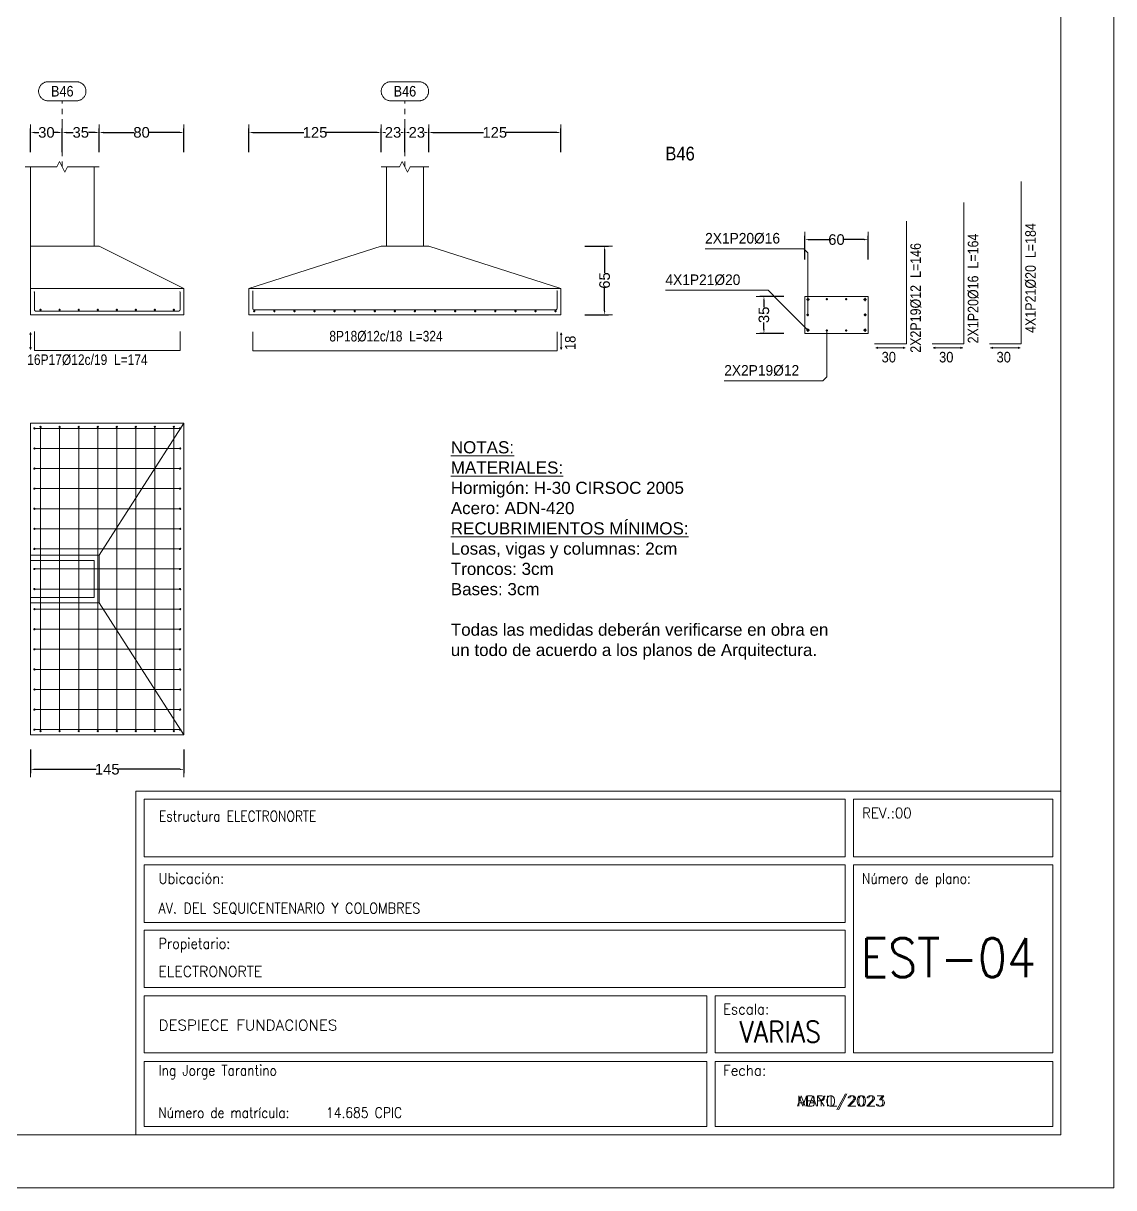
# Model space of a CAD drawing. Header units: millimetres. Extents: x 0 to 147, y 0 to 144.
# Drawn here: x 126.87 to 147.5, y 49.58 to 71.62 of the extents above; entities that cross this region are included whole.
import ezdxf
from ezdxf.enums import TextEntityAlignment as Align

# ---------------------------------------------------------------- set-up
doc = ezdxf.new("R2010")
doc.units = ezdxf.units.MM
doc.linetypes.add('CYPE_PUNTO', pattern=[0.075, 0, -0.075])
for name, color, linetype, lineweight in [('CIM_COTAS', 2, 'Continuous', 0), ('CIM_DIB_ARMADOS', 4, 'Continuous', 0), ('CIM_GEOMETRIA', 2, 'Continuous', 0), ('CIM_TXT_ARMADOS', 3, 'Continuous', 0), ('CYPE', 7, 'Continuous', 0), ('RECUAD_LIMITES', 2, 'Continuous', 0), ('RECUAD_MARCO', 1, 'Continuous', 20), ('TABLAS', 1, 'Continuous', 0)]:
    doc.layers.add(name, color=color, linetype=linetype, lineweight=lineweight)
doc.styles.add('CYPETXT', font='romans__.ttf', dxfattribs={"height": 0.2})
doc.styles.add('CYPETXT_0.3_romans', font='arial.ttf', dxfattribs={"height": 0.2})
doc.styles.add('CYPETXT_romans', font='arial.ttf', dxfattribs={"height": 0.2})
doc.dimstyles.new('cype_arrow', dxfattribs={"dimtxt": 0.18, "dimasz": 0.075, "dimexe": 0.075, "dimexo": 0.075, "dimgap": 0, "dimtad": 0, "dimdec": 4, "dimzin": 0, "dimdsep": 46, "dimtxsty": 'CYPETXT_0.3_romans', "dimcen": 0.09, "dimadec": 0, "dimazin": 0, "dimtfac": 1, "dimtdec": 4, "dimtofl": 0, "dimtmove": 2, "dimatfit": 3, "dimfxl": 1, "dimtolj": 1, "dimtzin": 0, "dimarcsym": 0})

# ---------------------------------------------------------------- blocks, each defined once
blk = doc.blocks.new('*D287')
at = {"layer": 'CIM_COTAS', "color": 0, "lineweight": -2, "transparency": 16777216}
for p, q in [((127.005, 69.176), (127.005, 69.626)), ((127.605, 69.176), (127.605, 69.626)), ((127.08, 69.551), (127.162, 69.551)), ((127.53, 69.551), (127.448, 69.551))]:
    blk.add_line(p, q, dxfattribs=at)
at = {"layer": 'CIM_COTAS', "color": 0, "transparency": 16777216}
for points in [[(127.08, 69.563), (127.08, 69.538), (127.005, 69.551)], [(127.53, 69.563), (127.53, 69.538), (127.605, 69.551)]]:
    blk.add_solid(points, dxfattribs=at)
at = {"layer": 'Defpoints', "color": 0, "transparency": 16777216}
for p in [(127.605, 69.551), (127.005, 69.101), (127.605, 69.101)]:
    blk.add_point(p, dxfattribs=at)
at = {"layer": 'CIM_COTAS', "color": 0, "transparency": 16777216, "insert": (127.305, 69.551), "char_height": 0.2, "attachment_point": 5, "style": 'CYPETXT_0.3_romans'}
blk.add_mtext('\\A1;30', dxfattribs=at)
blk = doc.blocks.new('*D288')
at = {"layer": 'CIM_COTAS', "color": 0, "lineweight": -2, "transparency": 16777216}
for p, q in [((127.605, 69.176), (127.605, 69.626)), ((128.305, 69.176), (128.305, 69.626)), ((127.68, 69.551), (127.811, 69.551)), ((128.23, 69.551), (128.099, 69.551))]:
    blk.add_line(p, q, dxfattribs=at)
at = {"layer": 'CIM_COTAS', "color": 0, "transparency": 16777216}
for points in [[(127.68, 69.563), (127.68, 69.538), (127.605, 69.551)], [(128.23, 69.563), (128.23, 69.538), (128.305, 69.551)]]:
    blk.add_solid(points, dxfattribs=at)
at = {"layer": 'Defpoints', "color": 0, "transparency": 16777216}
for p in [(128.305, 69.551), (127.605, 69.101), (128.305, 69.101)]:
    blk.add_point(p, dxfattribs=at)
at = {"layer": 'CIM_COTAS', "color": 0, "transparency": 16777216, "insert": (127.955, 69.551), "char_height": 0.2, "attachment_point": 5, "style": 'CYPETXT_0.3_romans'}
blk.add_mtext('\\A1;35', dxfattribs=at)
blk = doc.blocks.new('*D289')
at = {"layer": 'CIM_COTAS', "color": 0, "lineweight": -2, "transparency": 16777216}
for p, q in [((128.305, 69.176), (128.305, 69.626)), ((129.905, 69.176), (129.905, 69.626)), ((128.38, 69.551), (128.962, 69.551)), ((129.83, 69.551), (129.248, 69.551))]:
    blk.add_line(p, q, dxfattribs=at)
at = {"layer": 'CIM_COTAS', "color": 0, "transparency": 16777216}
for points in [[(128.38, 69.563), (128.38, 69.538), (128.305, 69.551)], [(129.83, 69.563), (129.83, 69.538), (129.905, 69.551)]]:
    blk.add_solid(points, dxfattribs=at)
at = {"layer": 'Defpoints', "color": 0, "transparency": 16777216}
for p in [(129.905, 69.551), (128.305, 69.101), (129.905, 69.101)]:
    blk.add_point(p, dxfattribs=at)
at = {"layer": 'CIM_COTAS', "color": 0, "transparency": 16777216, "insert": (129.105, 69.551), "char_height": 0.2, "attachment_point": 5, "style": 'CYPETXT_0.3_romans'}
blk.add_mtext('\\A1;80', dxfattribs=at)
blk = doc.blocks.new('*D292')
at = {"layer": 'CIM_COTAS', "color": 0, "lineweight": -2, "transparency": 16777216}
for p, q in [((131.137, 69.176), (131.137, 69.626)), ((133.637, 69.176), (133.637, 69.626)), ((131.212, 69.551), (132.174, 69.551)), ((133.562, 69.551), (132.599, 69.551))]:
    blk.add_line(p, q, dxfattribs=at)
at = {"layer": 'CIM_COTAS', "color": 0, "transparency": 16777216}
for points in [[(131.212, 69.563), (131.212, 69.538), (131.137, 69.551)], [(133.562, 69.563), (133.562, 69.538), (133.637, 69.551)]]:
    blk.add_solid(points, dxfattribs=at)
at = {"layer": 'Defpoints', "color": 0, "transparency": 16777216}
for p in [(133.637, 69.551), (131.137, 69.101), (133.637, 69.101)]:
    blk.add_point(p, dxfattribs=at)
at = {"layer": 'CIM_COTAS', "color": 0, "transparency": 16777216, "insert": (132.387, 69.551), "char_height": 0.2, "attachment_point": 5, "style": 'CYPETXT_0.3_romans'}
blk.add_mtext('\\A1;125', dxfattribs=at)
blk = doc.blocks.new('*D293')
at = {"layer": 'CIM_COTAS', "color": 0, "lineweight": -2, "transparency": 16777216}
for p, q in [((133.637, 69.176), (133.637, 69.626)), ((134.087, 69.176), (134.087, 69.626)), ((133.712, 69.551), (133.717, 69.551)), ((134.012, 69.551), (134.007, 69.551))]:
    blk.add_line(p, q, dxfattribs=at)
at = {"layer": 'CIM_COTAS', "color": 0, "transparency": 16777216}
for points in [[(133.712, 69.563), (133.712, 69.538), (133.637, 69.551)], [(134.012, 69.563), (134.012, 69.538), (134.087, 69.551)]]:
    blk.add_solid(points, dxfattribs=at)
at = {"layer": 'Defpoints', "color": 0, "transparency": 16777216}
for p in [(134.087, 69.551), (133.637, 69.101), (134.087, 69.101)]:
    blk.add_point(p, dxfattribs=at)
at = {"layer": 'CIM_COTAS', "color": 0, "transparency": 16777216, "insert": (133.862, 69.551), "char_height": 0.2, "attachment_point": 5, "style": 'CYPETXT_0.3_romans'}
blk.add_mtext('\\A1;23', dxfattribs=at)
blk = doc.blocks.new('*D294')
at = {"layer": 'CIM_COTAS', "color": 0, "lineweight": -2, "transparency": 16777216}
for p, q in [((134.087, 69.176), (134.087, 69.626)), ((134.537, 69.176), (134.537, 69.626)), ((134.162, 69.551), (134.167, 69.551)), ((134.462, 69.551), (134.457, 69.551))]:
    blk.add_line(p, q, dxfattribs=at)
at = {"layer": 'CIM_COTAS', "color": 0, "transparency": 16777216}
for points in [[(134.162, 69.563), (134.162, 69.538), (134.087, 69.551)], [(134.462, 69.563), (134.462, 69.538), (134.537, 69.551)]]:
    blk.add_solid(points, dxfattribs=at)
at = {"layer": 'Defpoints', "color": 0, "transparency": 16777216}
for p in [(134.537, 69.551), (134.087, 69.101), (134.537, 69.101)]:
    blk.add_point(p, dxfattribs=at)
at = {"layer": 'CIM_COTAS', "color": 0, "transparency": 16777216, "insert": (134.312, 69.551), "char_height": 0.2, "attachment_point": 5, "style": 'CYPETXT_0.3_romans'}
blk.add_mtext('\\A1;23', dxfattribs=at)
blk = doc.blocks.new('*D295')
at = {"layer": 'CIM_COTAS', "color": 0, "lineweight": -2, "transparency": 16777216}
for p, q in [((134.537, 69.176), (134.537, 69.626)), ((137.037, 69.176), (137.037, 69.626)), ((134.612, 69.551), (135.574, 69.551)), ((136.962, 69.551), (135.999, 69.551))]:
    blk.add_line(p, q, dxfattribs=at)
at = {"layer": 'CIM_COTAS', "color": 0, "transparency": 16777216}
for points in [[(134.612, 69.563), (134.612, 69.538), (134.537, 69.551)], [(136.962, 69.563), (136.962, 69.538), (137.037, 69.551)]]:
    blk.add_solid(points, dxfattribs=at)
at = {"layer": 'Defpoints', "color": 0, "transparency": 16777216}
for p in [(137.037, 69.551), (134.537, 69.101), (137.037, 69.101)]:
    blk.add_point(p, dxfattribs=at)
at = {"layer": 'CIM_COTAS', "color": 0, "transparency": 16777216, "insert": (135.787, 69.551), "char_height": 0.2, "attachment_point": 5, "style": 'CYPETXT_0.3_romans'}
blk.add_mtext('\\A1;125', dxfattribs=at)
blk = doc.blocks.new('*D296')
at = {"layer": 'CIM_COTAS', "color": 0, "lineweight": -2, "transparency": 16777216}
for p, q in [((137.49, 67.4), (137.94, 67.4)), ((137.865, 67.325), (137.865, 66.894)), ((137.865, 66.175), (137.865, 66.605)), ((137.49, 66.1), (137.94, 66.1))]:
    blk.add_line(p, q, dxfattribs=at)
at = {"layer": 'CIM_COTAS', "color": 0, "transparency": 16777216}
for points in [[(137.852, 67.325), (137.877, 67.325), (137.865, 67.4)], [(137.852, 66.175), (137.877, 66.175), (137.865, 66.1)]]:
    blk.add_solid(points, dxfattribs=at)
at = {"layer": 'Defpoints', "color": 0, "transparency": 16777216}
for p in [(137.415, 67.4), (137.865, 67.4), (137.415, 66.1)]:
    blk.add_point(p, dxfattribs=at)
at = {"layer": 'CIM_COTAS', "color": 0, "transparency": 16777216, "insert": (137.865, 66.75), "char_height": 0.2, "attachment_point": 5, "rotation": 90, "style": 'CYPETXT_0.3_romans'}
blk.add_mtext('\\A1;65', dxfattribs=at)
blk = doc.blocks.new('*D297')
at = {"layer": 'CIM_COTAS', "color": 0, "lineweight": -2, "transparency": 16777216}
for p, q in [((127.005, 57.876), (127.005, 57.426)), ((129.905, 57.876), (129.905, 57.426)), ((127.08, 57.501), (128.243, 57.501)), ((129.83, 57.501), (128.667, 57.501))]:
    blk.add_line(p, q, dxfattribs=at)
at = {"layer": 'CIM_COTAS', "color": 0, "transparency": 16777216}
for points in [[(127.08, 57.513), (127.08, 57.488), (127.005, 57.501)], [(129.83, 57.513), (129.83, 57.488), (129.905, 57.501)]]:
    blk.add_solid(points, dxfattribs=at)
at = {"layer": 'Defpoints', "color": 0, "transparency": 16777216}
for p in [(127.005, 57.951), (129.905, 57.951), (129.905, 57.501)]:
    blk.add_point(p, dxfattribs=at)
at = {"layer": 'CIM_COTAS', "color": 0, "transparency": 16777216, "insert": (128.455, 57.501), "char_height": 0.2, "attachment_point": 5, "style": 'CYPETXT_0.3_romans'}
blk.add_mtext('\\A1;145', dxfattribs=at)
blk = doc.blocks.new('*D299')
at = {"layer": 'CIM_COTAS', "color": 0, "lineweight": -2, "transparency": 16777216}
for p, q in [((141.651, 67.148), (141.651, 67.598)), ((141.726, 67.523), (142.107, 67.523)), ((142.776, 67.523), (142.394, 67.523)), ((142.851, 67.148), (142.851, 67.598))]:
    blk.add_line(p, q, dxfattribs=at)
at = {"layer": 'CIM_COTAS', "color": 0, "transparency": 16777216}
for points in [[(141.726, 67.535), (141.726, 67.51), (141.651, 67.523)], [(142.776, 67.535), (142.776, 67.51), (142.851, 67.523)]]:
    blk.add_solid(points, dxfattribs=at)
at = {"layer": 'Defpoints', "color": 0, "transparency": 16777216}
for p in [(142.851, 67.523), (141.651, 67.073), (142.851, 67.073)]:
    blk.add_point(p, dxfattribs=at)
at = {"layer": 'CIM_COTAS', "color": 0, "transparency": 16777216, "insert": (142.251, 67.523), "char_height": 0.2, "attachment_point": 5, "style": 'CYPETXT_0.3_romans'}
blk.add_mtext('\\A1;60', dxfattribs=at)
blk = doc.blocks.new('*D300')
at = {"layer": 'CIM_COTAS', "color": 0, "lineweight": -2, "transparency": 16777216}
for p, q in [((141.253, 66.45), (140.803, 66.45)), ((140.878, 66.375), (140.878, 66.244)), ((140.878, 65.825), (140.878, 65.956)), ((141.253, 65.75), (140.803, 65.75))]:
    blk.add_line(p, q, dxfattribs=at)
at = {"layer": 'CIM_COTAS', "color": 0, "transparency": 16777216}
for points in [[(140.866, 66.375), (140.891, 66.375), (140.878, 66.45)], [(140.866, 65.825), (140.891, 65.825), (140.878, 65.75)]]:
    blk.add_solid(points, dxfattribs=at)
at = {"layer": 'Defpoints', "color": 0, "transparency": 16777216}
for p in [(140.878, 66.45), (141.328, 66.45), (141.328, 65.75)]:
    blk.add_point(p, dxfattribs=at)
at = {"layer": 'CIM_COTAS', "color": 0, "transparency": 16777216, "insert": (140.878, 66.1), "char_height": 0.2, "attachment_point": 5, "rotation": 90, "style": 'CYPETXT_0.3_romans'}
blk.add_mtext('\\A1;35', dxfattribs=at)

msp = doc.modelspace()

# ---------------------------------------------------------------- hatches: boundary and pattern name
at = {"layer": 'CIM_DIB_ARMADOS'}
h = msp.add_hatch(color=256, dxfattribs=at)
edge = h.paths.add_edge_path()
edge.add_arc((131.20866, 66.5557), 0.0016, 0, 360)
h = msp.add_hatch(color=256, dxfattribs=at)
edge = h.paths.add_edge_path()
edge.add_arc((136.96466, 66.5557), 0.0016, 0, 360)
h = msp.add_hatch(color=256, dxfattribs=at)
edge = h.paths.add_edge_path()
edge.add_arc((127.07716, 66.5317), 0.0016, 0, 360)
h = msp.add_hatch(color=256, dxfattribs=at)
edge = h.paths.add_edge_path()
edge.add_arc((129.83316, 66.5317), 0.0016, 0, 360)
h = msp.add_hatch(color=256, dxfattribs=at)
edge = h.paths.add_edge_path()
edge.add_arc((127.07716, 63.9517), 0.0016, 0, 360)
h = msp.add_hatch(color=256, dxfattribs=at)
edge = h.paths.add_edge_path()
edge.add_arc((127.19516, 63.9797), 0.0016, 0, 360)
h = msp.add_hatch(color=256, dxfattribs=at)
edge = h.paths.add_edge_path()
edge.add_arc((127.55516, 63.9797), 0.0016, 0, 360)
h = msp.add_hatch(color=256, dxfattribs=at)
edge = h.paths.add_edge_path()
edge.add_arc((127.91516, 63.9797), 0.0016, 0, 360)
h = msp.add_hatch(color=256, dxfattribs=at)
edge = h.paths.add_edge_path()
edge.add_arc((128.27516, 63.9797), 0.0016, 0, 360)
h = msp.add_hatch(color=256, dxfattribs=at)
edge = h.paths.add_edge_path()
edge.add_arc((128.63516, 63.9797), 0.0016, 0, 360)
h = msp.add_hatch(color=256, dxfattribs=at)
edge = h.paths.add_edge_path()
edge.add_arc((128.99516, 63.9797), 0.0016, 0, 360)
h = msp.add_hatch(color=256, dxfattribs=at)
edge = h.paths.add_edge_path()
edge.add_arc((129.35516, 63.9797), 0.0016, 0, 360)
h = msp.add_hatch(color=256, dxfattribs=at)
edge = h.paths.add_edge_path()
edge.add_arc((129.71516, 63.9797), 0.0016, 0, 360)
h = msp.add_hatch(color=256, dxfattribs=at)
edge = h.paths.add_edge_path()
edge.add_arc((129.83316, 63.9517), 0.0016, 0, 360)
h = msp.add_hatch(color=256, dxfattribs=at)
edge = h.paths.add_edge_path()
edge.add_arc((127.07716, 63.5717), 0.0016, 0, 360)
h = msp.add_hatch(color=256, dxfattribs=at)
edge = h.paths.add_edge_path()
edge.add_arc((129.83316, 63.5717), 0.0016, 0, 360)
h = msp.add_hatch(color=256, dxfattribs=at)
edge = h.paths.add_edge_path()
edge.add_arc((127.07716, 63.1917), 0.0016, 0, 360)
h = msp.add_hatch(color=256, dxfattribs=at)
edge = h.paths.add_edge_path()
edge.add_arc((129.83316, 63.1917), 0.0016, 0, 360)
h = msp.add_hatch(color=256, dxfattribs=at)
edge = h.paths.add_edge_path()
edge.add_arc((127.07716, 62.8117), 0.0016, 0, 360)
h = msp.add_hatch(color=256, dxfattribs=at)
edge = h.paths.add_edge_path()
edge.add_arc((129.83316, 62.8117), 0.0016, 0, 360)
h = msp.add_hatch(color=256, dxfattribs=at)
edge = h.paths.add_edge_path()
edge.add_arc((127.07716, 62.4317), 0.0016, 0, 360)
h = msp.add_hatch(color=256, dxfattribs=at)
edge = h.paths.add_edge_path()
edge.add_arc((129.83316, 62.4317), 0.0016, 0, 360)
h = msp.add_hatch(color=256, dxfattribs=at)
edge = h.paths.add_edge_path()
edge.add_arc((127.07716, 62.0517), 0.0016, 0, 360)
h = msp.add_hatch(color=256, dxfattribs=at)
edge = h.paths.add_edge_path()
edge.add_arc((129.83316, 62.0517), 0.0016, 0, 360)
h = msp.add_hatch(color=256, dxfattribs=at)
edge = h.paths.add_edge_path()
edge.add_arc((127.07716, 61.6717), 0.0016, 0, 360)
h = msp.add_hatch(color=256, dxfattribs=at)
edge = h.paths.add_edge_path()
edge.add_arc((129.83316, 61.6717), 0.0016, 0, 360)
h = msp.add_hatch(color=256, dxfattribs=at)
edge = h.paths.add_edge_path()
edge.add_arc((127.07716, 61.2917), 0.0016, 0, 360)
h = msp.add_hatch(color=256, dxfattribs=at)
edge = h.paths.add_edge_path()
edge.add_arc((129.83316, 61.2917), 0.0016, 0, 360)
h = msp.add_hatch(color=256, dxfattribs=at)
edge = h.paths.add_edge_path()
edge.add_arc((127.07716, 60.9117), 0.0016, 0, 360)
h = msp.add_hatch(color=256, dxfattribs=at)
edge = h.paths.add_edge_path()
edge.add_arc((129.83316, 60.9117), 0.0016, 0, 360)
h = msp.add_hatch(color=256, dxfattribs=at)
edge = h.paths.add_edge_path()
edge.add_arc((127.07716, 60.5317), 0.0016, 0, 360)
h = msp.add_hatch(color=256, dxfattribs=at)
edge = h.paths.add_edge_path()
edge.add_arc((129.83316, 60.5317), 0.0016, 0, 360)
h = msp.add_hatch(color=256, dxfattribs=at)
edge = h.paths.add_edge_path()
edge.add_arc((127.07716, 60.1517), 0.0016, 0, 360)
h = msp.add_hatch(color=256, dxfattribs=at)
edge = h.paths.add_edge_path()
edge.add_arc((129.83316, 60.1517), 0.0016, 0, 360)
h = msp.add_hatch(color=256, dxfattribs=at)
edge = h.paths.add_edge_path()
edge.add_arc((127.07716, 59.7717), 0.0016, 0, 360)
h = msp.add_hatch(color=256, dxfattribs=at)
edge = h.paths.add_edge_path()
edge.add_arc((129.83316, 59.7717), 0.0016, 0, 360)
h = msp.add_hatch(color=256, dxfattribs=at)
edge = h.paths.add_edge_path()
edge.add_arc((127.07716, 59.3917), 0.0016, 0, 360)
h = msp.add_hatch(color=256, dxfattribs=at)
edge = h.paths.add_edge_path()
edge.add_arc((129.83316, 59.3917), 0.0016, 0, 360)
h = msp.add_hatch(color=256, dxfattribs=at)
edge = h.paths.add_edge_path()
edge.add_arc((127.07716, 59.0117), 0.0016, 0, 360)
h = msp.add_hatch(color=256, dxfattribs=at)
edge = h.paths.add_edge_path()
edge.add_arc((129.83316, 59.0117), 0.0016, 0, 360)
h = msp.add_hatch(color=256, dxfattribs=at)
edge = h.paths.add_edge_path()
edge.add_arc((127.07716, 58.6317), 0.0016, 0, 360)
h = msp.add_hatch(color=256, dxfattribs=at)
edge = h.paths.add_edge_path()
edge.add_arc((129.83316, 58.6317), 0.0016, 0, 360)
h = msp.add_hatch(color=256, dxfattribs=at)
edge = h.paths.add_edge_path()
edge.add_arc((127.07716, 58.2517), 0.0016, 0, 360)
h = msp.add_hatch(color=256, dxfattribs=at)
edge = h.paths.add_edge_path()
edge.add_arc((127.19516, 58.2237), 0.0016, 0, 360)
h = msp.add_hatch(color=256, dxfattribs=at)
edge = h.paths.add_edge_path()
edge.add_arc((127.55516, 58.2237), 0.0016, 0, 360)
h = msp.add_hatch(color=256, dxfattribs=at)
edge = h.paths.add_edge_path()
edge.add_arc((127.91516, 58.2237), 0.0016, 0, 360)
h = msp.add_hatch(color=256, dxfattribs=at)
edge = h.paths.add_edge_path()
edge.add_arc((128.27516, 58.2237), 0.0016, 0, 360)
h = msp.add_hatch(color=256, dxfattribs=at)
edge = h.paths.add_edge_path()
edge.add_arc((128.63516, 58.2237), 0.0016, 0, 360)
h = msp.add_hatch(color=256, dxfattribs=at)
edge = h.paths.add_edge_path()
edge.add_arc((128.99516, 58.2237), 0.0016, 0, 360)
h = msp.add_hatch(color=256, dxfattribs=at)
edge = h.paths.add_edge_path()
edge.add_arc((129.35516, 58.2237), 0.0016, 0, 360)
h = msp.add_hatch(color=256, dxfattribs=at)
edge = h.paths.add_edge_path()
edge.add_arc((129.71516, 58.2237), 0.0016, 0, 360)
h = msp.add_hatch(color=256, dxfattribs=at)
edge = h.paths.add_edge_path()
edge.add_arc((129.83316, 58.2517), 0.0016, 0, 360)

# ---------------------------------------------------------------- linework, layer by layer
at = {"layer": 'CIM_COTAS', "linetype": 'CYPE_PUNTO'}
for p, q in [((127.60516, 68.8997), (127.60516, 70.1507)), ((134.08666, 68.8997), (134.08666, 70.1507))]:
    msp.add_line(p, q, dxfattribs=at)
at = {"layer": 'CIM_COTAS'}
for p, q in [((127.00516, 69.4007), (127.00516, 69.7007)), ((127.60516, 69.4007), (127.60516, 69.7007)), ((127.60516, 69.4007), (127.60516, 69.7007)), ((128.30516, 69.4007), (128.30516, 69.7007)), ((128.30516, 69.4007), (128.30516, 69.7007)), ((129.90516, 69.4007), (129.90516, 69.7007)), ((131.13666, 69.4007), (131.13666, 69.7007)), ((133.63666, 69.4007), (133.63666, 69.7007)), ((133.63666, 69.4007), (133.63666, 69.7007)), ((134.08666, 69.4007), (134.08666, 69.7007)), ((134.08666, 69.4007), (134.08666, 69.7007)), ((134.53666, 69.4007), (134.53666, 69.7007)), ((134.53666, 69.4007), (134.53666, 69.7007)), ((137.03666, 69.4007), (137.03666, 69.7007)), ((141.65063, 67.37295), (141.65063, 67.67295)), ((142.85063, 67.37295), (142.85063, 67.67295)), ((137.71466, 67.3997), (138.01466, 67.3997)), ((140.72841, 66.4497), (141.02841, 66.4497)), ((137.71466, 66.0997), (138.01466, 66.0997)), ((140.72841, 65.7497), (141.02841, 65.7497)), ((127.00516, 57.3507), (127.00516, 57.6507)), ((129.90516, 57.3507), (129.90516, 57.6507))]:
    msp.add_line(p, q, dxfattribs=at)
for points in [[(127.87366, 70.5107), (127.88568, 70.5103), (127.89765, 70.50909), (127.90951, 70.50709), (127.92122, 70.5043), (127.9327, 70.50074), (127.94393, 70.49642), (127.95484, 70.49135), (127.96539, 70.48557), (127.97553, 70.4791), (127.98521, 70.47196), (127.9944, 70.4642), (128.00305, 70.45583), (128.01112, 70.44691), (128.01857, 70.43747), (128.02538, 70.42755), (128.03151, 70.4172), (128.03694, 70.40647), (128.04163, 70.39539), (128.04558, 70.38403), (128.04876, 70.37243), (128.05115, 70.36064), (128.05276, 70.34872), (128.05356, 70.33671), (128.05356, 70.32468), (128.05276, 70.31268), (128.05115, 70.30076), (128.04876, 70.28897), (128.04558, 70.27737), (128.04163, 70.26601), (128.03694, 70.25493), (128.03151, 70.24419), (128.02538, 70.23384), (128.01857, 70.22393), (128.01112, 70.21449), (128.00305, 70.20556), (127.9944, 70.1972), (127.98521, 70.18943), (127.97553, 70.1823), (127.96539, 70.17583), (127.95484, 70.17005), (127.94393, 70.16498), (127.9327, 70.16066), (127.92122, 70.15709), (127.90951, 70.15431), (127.89765, 70.1523), (127.88568, 70.1511), (127.87366, 70.1507), (127.33666, 70.1507), (127.32464, 70.1511), (127.31267, 70.1523), (127.30081, 70.15431), (127.2891, 70.15709), (127.27762, 70.16066), (127.26639, 70.16498), (127.25548, 70.17005), (127.24493, 70.17583), (127.23479, 70.1823), (127.22511, 70.18943), (127.21592, 70.1972), (127.20727, 70.20556), (127.1992, 70.21449), (127.19175, 70.22393), (127.18494, 70.23384), (127.17881, 70.24419), (127.17338, 70.25493), (127.16869, 70.26601), (127.16474, 70.27737), (127.16156, 70.28897), (127.15917, 70.30076), (127.15756, 70.31268), (127.15676, 70.32468), (127.15676, 70.33671), (127.15756, 70.34872), (127.15917, 70.36064), (127.16156, 70.37243), (127.16474, 70.38403), (127.16869, 70.39539), (127.17338, 70.40647), (127.17881, 70.4172), (127.18494, 70.42755), (127.19175, 70.43747), (127.1992, 70.44691), (127.20727, 70.45583), (127.21592, 70.4642), (127.22511, 70.47196), (127.23479, 70.4791), (127.24493, 70.48557), (127.25548, 70.49135), (127.26639, 70.49642), (127.27762, 70.50074), (127.2891, 70.5043), (127.30081, 70.50709), (127.31267, 70.50909), (127.32464, 70.5103), (127.33666, 70.5107), (127.87366, 70.5107)], [(134.35516, 70.5107), (134.36718, 70.5103), (134.37915, 70.50909), (134.39101, 70.50709), (134.40272, 70.5043), (134.4142, 70.50074), (134.42543, 70.49642), (134.43634, 70.49135), (134.44689, 70.48557), (134.45703, 70.4791), (134.46671, 70.47196), (134.4759, 70.4642), (134.48455, 70.45583), (134.49262, 70.44691), (134.50007, 70.43747), (134.50688, 70.42755), (134.51301, 70.4172), (134.51844, 70.40647), (134.52313, 70.39539), (134.52708, 70.38403), (134.53026, 70.37243), (134.53265, 70.36064), (134.53426, 70.34872), (134.53506, 70.33671), (134.53506, 70.32468), (134.53426, 70.31268), (134.53265, 70.30076), (134.53026, 70.28897), (134.52708, 70.27737), (134.52313, 70.26601), (134.51844, 70.25493), (134.51301, 70.24419), (134.50688, 70.23384), (134.50007, 70.22393), (134.49262, 70.21449), (134.48455, 70.20556), (134.4759, 70.1972), (134.46671, 70.18943), (134.45703, 70.1823), (134.44689, 70.17583), (134.43634, 70.17005), (134.42543, 70.16498), (134.4142, 70.16066), (134.40272, 70.15709), (134.39101, 70.15431), (134.37915, 70.1523), (134.36718, 70.1511), (134.35516, 70.1507), (133.81816, 70.1507), (133.80614, 70.1511), (133.79417, 70.1523), (133.78231, 70.15431), (133.7706, 70.15709), (133.75912, 70.16066), (133.74789, 70.16498), (133.73698, 70.17005), (133.72643, 70.17583), (133.71629, 70.1823), (133.70661, 70.18943), (133.69742, 70.1972), (133.68877, 70.20556), (133.6807, 70.21449), (133.67325, 70.22393), (133.66644, 70.23384), (133.66031, 70.24419), (133.65488, 70.25493), (133.65019, 70.26601), (133.64624, 70.27737), (133.64306, 70.28897), (133.64067, 70.30076), (133.63906, 70.31268), (133.63826, 70.32468), (133.63826, 70.33671), (133.63906, 70.34872), (133.64067, 70.36064), (133.64306, 70.37243), (133.64624, 70.38403), (133.65019, 70.39539), (133.65488, 70.40647), (133.66031, 70.4172), (133.66644, 70.42755), (133.67325, 70.43747), (133.6807, 70.44691), (133.68877, 70.45583), (133.69742, 70.4642), (133.70661, 70.47196), (133.71629, 70.4791), (133.72643, 70.48557), (133.73698, 70.49135), (133.74789, 70.49642), (133.75912, 70.50074), (133.7706, 70.5043), (133.78231, 70.50709), (133.79417, 70.50909), (133.80614, 70.5103), (133.81816, 70.5107), (134.35516, 70.5107)]]:
    msp.add_lwpolyline(points, close=True, dxfattribs=at)
at = {"layer": 'CIM_DIB_ARMADOS'}
for p, q in [((141.68063, 66.3897), (141.74063, 66.3897)), ((141.68063, 66.3897), (141.74063, 66.3897)), ((141.71063, 66.3597), (141.71063, 66.4197)), ((141.71063, 66.3597), (141.71063, 66.4197)), ((142.04997, 66.3977), (142.08597, 66.3977)), ((142.04997, 66.3977), (142.08597, 66.3977)), ((142.06797, 66.3797), (142.06797, 66.4157)), ((142.06797, 66.3797), (142.06797, 66.4157)), ((142.4153, 66.3977), (142.4513, 66.3977)), ((142.4153, 66.3977), (142.4513, 66.3977)), ((142.4333, 66.3797), (142.4333, 66.4157)), ((142.4333, 66.3797), (142.4333, 66.4157)), ((142.76063, 66.3897), (142.82063, 66.3897)), ((142.76063, 66.3897), (142.82063, 66.3897)), ((142.79063, 66.3597), (142.79063, 66.4197)), ((142.79063, 66.3597), (142.79063, 66.4197)), ((127.17716, 66.1957), (127.21316, 66.1957)), ((127.19516, 66.1777), (127.19516, 66.2137)), ((127.53716, 66.1957), (127.57316, 66.1957)), ((127.55516, 66.1777), (127.55516, 66.2137)), ((127.89716, 66.1957), (127.93316, 66.1957)), ((127.91516, 66.1777), (127.91516, 66.2137)), ((128.25716, 66.1957), (128.29316, 66.1957)), ((128.27516, 66.1777), (128.27516, 66.2137)), ((128.61716, 66.1957), (128.65316, 66.1957)), ((128.63516, 66.1777), (128.63516, 66.2137)), ((128.97716, 66.1957), (129.01316, 66.1957)), ((128.99516, 66.1777), (128.99516, 66.2137)), ((129.33716, 66.1957), (129.37316, 66.1957)), ((129.35516, 66.1777), (129.35516, 66.2137)), ((129.69716, 66.1957), (129.73316, 66.1957)), ((129.71516, 66.1777), (129.71516, 66.2137)), ((131.21866, 66.1717), (131.25466, 66.1717)), ((131.23666, 66.1537), (131.23666, 66.1897)), ((131.59866, 66.1717), (131.63466, 66.1717)), ((131.61666, 66.1537), (131.61666, 66.1897)), ((131.97866, 66.1717), (132.01466, 66.1717)), ((131.99666, 66.1537), (131.99666, 66.1897)), ((132.35866, 66.1717), (132.39466, 66.1717)), ((132.37666, 66.1537), (132.37666, 66.1897)), ((132.73866, 66.1717), (132.77466, 66.1717)), ((132.75666, 66.1537), (132.75666, 66.1897)), ((133.11866, 66.1717), (133.15466, 66.1717)), ((133.13666, 66.1537), (133.13666, 66.1897)), ((133.49866, 66.1717), (133.53466, 66.1717)), ((133.51666, 66.1537), (133.51666, 66.1897)), ((133.87866, 66.1717), (133.91466, 66.1717)), ((133.89666, 66.1537), (133.89666, 66.1897)), ((134.25866, 66.1717), (134.29466, 66.1717)), ((134.27666, 66.1537), (134.27666, 66.1897)), ((134.63866, 66.1717), (134.67466, 66.1717)), ((134.65666, 66.1537), (134.65666, 66.1897)), ((135.01866, 66.1717), (135.05466, 66.1717)), ((135.03666, 66.1537), (135.03666, 66.1897)), ((135.39866, 66.1717), (135.43466, 66.1717)), ((135.41666, 66.1537), (135.41666, 66.1897)), ((135.77866, 66.1717), (135.81466, 66.1717)), ((135.79666, 66.1537), (135.79666, 66.1897)), ((136.15866, 66.1717), (136.19466, 66.1717)), ((136.17666, 66.1537), (136.17666, 66.1897)), ((136.53866, 66.1717), (136.57466, 66.1717)), ((136.55666, 66.1537), (136.55666, 66.1897)), ((136.91866, 66.1717), (136.95466, 66.1717)), ((136.93666, 66.1537), (136.93666, 66.1897)), ((141.68263, 66.0997), (141.73063, 66.0997)), ((141.68263, 66.0997), (141.73063, 66.0997)), ((141.70663, 66.0757), (141.70663, 66.1237)), ((141.70663, 66.0757), (141.70663, 66.1237)), ((142.77063, 66.0997), (142.81863, 66.0997)), ((142.77063, 66.0997), (142.81863, 66.0997)), ((142.79463, 66.0757), (142.79463, 66.1237)), ((142.79463, 66.0757), (142.79463, 66.1237)), ((141.68063, 65.8097), (141.74063, 65.8097)), ((141.68063, 65.8097), (141.74063, 65.8097)), ((141.71063, 65.7797), (141.71063, 65.8397)), ((141.71063, 65.7797), (141.71063, 65.8397)), ((142.04997, 65.8017), (142.08597, 65.8017)), ((142.04997, 65.8017), (142.08597, 65.8017)), ((142.06797, 65.7837), (142.06797, 65.8197)), ((142.06797, 65.7837), (142.06797, 65.8197)), ((142.4153, 65.8017), (142.4513, 65.8017)), ((142.4153, 65.8017), (142.4513, 65.8017)), ((142.4333, 65.7837), (142.4333, 65.8197)), ((142.4333, 65.7837), (142.4333, 65.8197)), ((142.76063, 65.8097), (142.82063, 65.8097)), ((142.76063, 65.8097), (142.82063, 65.8097)), ((142.79063, 65.7797), (142.79063, 65.8397)), ((142.79063, 65.7797), (142.79063, 65.8397))]:
    msp.add_line(p, q, dxfattribs=at)
for points in [[(145.14663, 65.5497), (145.74663, 65.5497), (145.74663, 68.6217)], [(144.05963, 65.5497), (144.65963, 65.5497), (144.65963, 68.2257)], [(142.97263, 65.5497), (143.57263, 65.5497), (143.57263, 67.8697)], [(136.96466, 66.5557), (136.96466, 66.2197), (136.96144, 66.2077), (136.95266, 66.19891), (136.94066, 66.1957), (131.23266, 66.1957), (131.22066, 66.19891), (131.21188, 66.2077), (131.20866, 66.2197), (131.20866, 66.5557)], [(127.07716, 66.5317), (127.07716, 66.1957), (127.08038, 66.1837), (127.08916, 66.17491), (127.10116, 66.1717), (129.80916, 66.1717), (129.82116, 66.17491), (129.82994, 66.1837), (129.83316, 66.1957), (129.83316, 66.5317)], [(127.07716, 65.7867), (127.07716, 65.4267), (129.83316, 65.4267), (129.83316, 65.7867)], [(136.96466, 65.7817), (136.96466, 65.4217), (131.20866, 65.4217), (131.20866, 65.7817)], [(127.07716, 63.9517), (127.08038, 63.9517), (127.08916, 63.9517), (127.10116, 63.9517), (129.80916, 63.9517), (129.82116, 63.9517), (129.82994, 63.9517), (129.83316, 63.9517)], [(127.19516, 58.2237), (127.19516, 58.22691), (127.19516, 58.2357), (127.19516, 58.2477), (127.19516, 63.9557), (127.19516, 63.9677), (127.19516, 63.97648), (127.19516, 63.9797)], [(127.55516, 58.2237), (127.55516, 58.22691), (127.55516, 58.2357), (127.55516, 58.2477), (127.55516, 63.9557), (127.55516, 63.9677), (127.55516, 63.97648), (127.55516, 63.9797)], [(127.91516, 58.2237), (127.91516, 58.22691), (127.91516, 58.2357), (127.91516, 58.2477), (127.91516, 63.9557), (127.91516, 63.9677), (127.91516, 63.97648), (127.91516, 63.9797)], [(128.27516, 58.2237), (128.27516, 58.22691), (128.27516, 58.2357), (128.27516, 58.2477), (128.27516, 63.9557), (128.27516, 63.9677), (128.27516, 63.97648), (128.27516, 63.9797)], [(128.63516, 58.2237), (128.63516, 58.22691), (128.63516, 58.2357), (128.63516, 58.2477), (128.63516, 63.9557), (128.63516, 63.9677), (128.63516, 63.97648), (128.63516, 63.9797)], [(128.99516, 58.2237), (128.99516, 58.22691), (128.99516, 58.2357), (128.99516, 58.2477), (128.99516, 63.9557), (128.99516, 63.9677), (128.99516, 63.97648), (128.99516, 63.9797)], [(129.35516, 58.2237), (129.35516, 58.22691), (129.35516, 58.2357), (129.35516, 58.2477), (129.35516, 63.9557), (129.35516, 63.9677), (129.35516, 63.97648), (129.35516, 63.9797)], [(129.71516, 58.2237), (129.71516, 58.22691), (129.71516, 58.2357), (129.71516, 58.2477), (129.71516, 63.9557), (129.71516, 63.9677), (129.71516, 63.97648), (129.71516, 63.9797)], [(127.07716, 63.5717), (127.08038, 63.5717), (127.08916, 63.5717), (127.10116, 63.5717), (129.80916, 63.5717), (129.82116, 63.5717), (129.82994, 63.5717), (129.83316, 63.5717)], [(127.07716, 63.1917), (127.08038, 63.1917), (127.08916, 63.1917), (127.10116, 63.1917), (129.80916, 63.1917), (129.82116, 63.1917), (129.82994, 63.1917), (129.83316, 63.1917)], [(127.07716, 62.8117), (127.08038, 62.8117), (127.08916, 62.8117), (127.10116, 62.8117), (129.80916, 62.8117), (129.82116, 62.8117), (129.82994, 62.8117), (129.83316, 62.8117)], [(127.07716, 62.4317), (127.08038, 62.4317), (127.08916, 62.4317), (127.10116, 62.4317), (129.80916, 62.4317), (129.82116, 62.4317), (129.82994, 62.4317), (129.83316, 62.4317)], [(127.07716, 62.0517), (127.08038, 62.0517), (127.08916, 62.0517), (127.10116, 62.0517), (129.80916, 62.0517), (129.82116, 62.0517), (129.82994, 62.0517), (129.83316, 62.0517)], [(127.07716, 61.6717), (127.08038, 61.6717), (127.08916, 61.6717), (127.10116, 61.6717), (129.80916, 61.6717), (129.82116, 61.6717), (129.82994, 61.6717), (129.83316, 61.6717)], [(127.07716, 61.2917), (127.08038, 61.2917), (127.08916, 61.2917), (127.10116, 61.2917), (129.80916, 61.2917), (129.82116, 61.2917), (129.82994, 61.2917), (129.83316, 61.2917)], [(127.07716, 60.9117), (127.08038, 60.9117), (127.08916, 60.9117), (127.10116, 60.9117), (129.80916, 60.9117), (129.82116, 60.9117), (129.82994, 60.9117), (129.83316, 60.9117)], [(127.07716, 60.5317), (127.08038, 60.5317), (127.08916, 60.5317), (127.10116, 60.5317), (129.80916, 60.5317), (129.82116, 60.5317), (129.82994, 60.5317), (129.83316, 60.5317)], [(127.07716, 60.1517), (127.08038, 60.1517), (127.08916, 60.1517), (127.10116, 60.1517), (129.80916, 60.1517), (129.82116, 60.1517), (129.82994, 60.1517), (129.83316, 60.1517)], [(127.07716, 59.7717), (127.08038, 59.7717), (127.08916, 59.7717), (127.10116, 59.7717), (129.80916, 59.7717), (129.82116, 59.7717), (129.82994, 59.7717), (129.83316, 59.7717)], [(127.07716, 59.3917), (127.08038, 59.3917), (127.08916, 59.3917), (127.10116, 59.3917), (129.80916, 59.3917), (129.82116, 59.3917), (129.82994, 59.3917), (129.83316, 59.3917)], [(127.07716, 59.0117), (127.08038, 59.0117), (127.08916, 59.0117), (127.10116, 59.0117), (129.80916, 59.0117), (129.82116, 59.0117), (129.82994, 59.0117), (129.83316, 59.0117)], [(127.07716, 58.6317), (127.08038, 58.6317), (127.08916, 58.6317), (127.10116, 58.6317), (129.80916, 58.6317), (129.82116, 58.6317), (129.82994, 58.6317), (129.83316, 58.6317)], [(127.07716, 58.2517), (127.08038, 58.2517), (127.08916, 58.2517), (127.10116, 58.2517), (129.80916, 58.2517), (129.82116, 58.2517), (129.82994, 58.2517), (129.83316, 58.2517)]]:
    msp.add_lwpolyline(points, dxfattribs=at)
for centre, radius in [((131.20866, 66.5557), 0.0016), ((136.96466, 66.5557), 0.0016), ((127.07716, 66.5317), 0.0016), ((129.83316, 66.5317), 0.0016), ((141.71063, 66.3897), 0.02), ((141.71063, 66.3897), 0.02), ((142.06797, 66.3977), 0.012), ((142.06797, 66.3977), 0.012), ((142.4333, 66.3977), 0.012), ((142.4333, 66.3977), 0.012), ((142.79063, 66.3897), 0.02), ((142.79063, 66.3897), 0.02), ((127.19516, 66.1957), 0.012), ((127.55516, 66.1957), 0.012), ((127.91516, 66.1957), 0.012), ((128.27516, 66.1957), 0.012), ((128.63516, 66.1957), 0.012), ((128.99516, 66.1957), 0.012), ((129.35516, 66.1957), 0.012), ((129.71516, 66.1957), 0.012), ((131.23666, 66.1717), 0.012), ((131.61666, 66.1717), 0.012), ((131.99666, 66.1717), 0.012), ((132.37666, 66.1717), 0.012), ((132.75666, 66.1717), 0.012), ((133.13666, 66.1717), 0.012), ((133.51666, 66.1717), 0.012), ((133.89666, 66.1717), 0.012), ((134.27666, 66.1717), 0.012), ((134.65666, 66.1717), 0.012), ((135.03666, 66.1717), 0.012), ((135.41666, 66.1717), 0.012), ((135.79666, 66.1717), 0.012), ((136.17666, 66.1717), 0.012), ((136.55666, 66.1717), 0.012), ((136.93666, 66.1717), 0.012), ((141.70663, 66.0997), 0.016), ((141.70663, 66.0997), 0.016), ((142.79463, 66.0997), 0.016), ((142.79463, 66.0997), 0.016), ((141.71063, 65.8097), 0.02), ((141.71063, 65.8097), 0.02), ((142.06797, 65.8017), 0.012), ((142.06797, 65.8017), 0.012), ((142.4333, 65.8017), 0.012), ((142.4333, 65.8017), 0.012), ((142.79063, 65.8097), 0.02), ((142.79063, 65.8097), 0.02), ((127.07716, 63.9517), 0.012), ((127.07716, 63.9517), 0.0016), ((127.19516, 63.9797), 0.012), ((127.19516, 63.9797), 0.0016), ((127.55516, 63.9797), 0.012), ((127.55516, 63.9797), 0.0016), ((127.91516, 63.9797), 0.012), ((127.91516, 63.9797), 0.0016), ((128.27516, 63.9797), 0.012), ((128.27516, 63.9797), 0.0016), ((128.63516, 63.9797), 0.012), ((128.63516, 63.9797), 0.0016), ((128.99516, 63.9797), 0.012), ((128.99516, 63.9797), 0.0016), ((129.35516, 63.9797), 0.012), ((129.35516, 63.9797), 0.0016), ((129.71516, 63.9797), 0.012), ((129.71516, 63.9797), 0.0016), ((129.83316, 63.9517), 0.012), ((129.83316, 63.9517), 0.0016), ((127.07716, 63.5717), 0.012), ((127.07716, 63.5717), 0.0016), ((129.83316, 63.5717), 0.012), ((129.83316, 63.5717), 0.0016), ((127.07716, 63.1917), 0.012), ((127.07716, 63.1917), 0.0016), ((129.83316, 63.1917), 0.012), ((129.83316, 63.1917), 0.0016), ((127.07716, 62.8117), 0.012), ((127.07716, 62.8117), 0.0016), ((129.83316, 62.8117), 0.012), ((129.83316, 62.8117), 0.0016), ((127.07716, 62.4317), 0.012), ((127.07716, 62.4317), 0.0016), ((129.83316, 62.4317), 0.012), ((129.83316, 62.4317), 0.0016), ((127.07716, 62.0517), 0.012), ((127.07716, 62.0517), 0.0016), ((129.83316, 62.0517), 0.012), ((129.83316, 62.0517), 0.0016), ((127.07716, 61.6717), 0.012), ((127.07716, 61.6717), 0.0016), ((129.83316, 61.6717), 0.012), ((129.83316, 61.6717), 0.0016), ((127.07716, 61.2917), 0.012), ((127.07716, 61.2917), 0.0016), ((129.83316, 61.2917), 0.012), ((129.83316, 61.2917), 0.0016), ((127.07716, 60.9117), 0.012), ((127.07716, 60.9117), 0.0016), ((129.83316, 60.9117), 0.012), ((129.83316, 60.9117), 0.0016), ((127.07716, 60.5317), 0.012), ((127.07716, 60.5317), 0.0016), ((129.83316, 60.5317), 0.012), ((129.83316, 60.5317), 0.0016), ((127.07716, 60.1517), 0.012), ((127.07716, 60.1517), 0.0016), ((129.83316, 60.1517), 0.012), ((129.83316, 60.1517), 0.0016), ((127.07716, 59.7717), 0.012), ((127.07716, 59.7717), 0.0016), ((129.83316, 59.7717), 0.012), ((129.83316, 59.7717), 0.0016), ((127.07716, 59.3917), 0.012), ((127.07716, 59.3917), 0.0016), ((129.83316, 59.3917), 0.012), ((129.83316, 59.3917), 0.0016), ((127.07716, 59.0117), 0.012), ((127.07716, 59.0117), 0.0016), ((129.83316, 59.0117), 0.012), ((129.83316, 59.0117), 0.0016), ((127.07716, 58.6317), 0.012), ((127.07716, 58.6317), 0.0016), ((129.83316, 58.6317), 0.012), ((129.83316, 58.6317), 0.0016), ((127.07716, 58.2517), 0.012), ((127.07716, 58.2517), 0.0016), ((127.19516, 58.2237), 0.012), ((127.19516, 58.2237), 0.0016), ((127.55516, 58.2237), 0.012), ((127.55516, 58.2237), 0.0016), ((127.91516, 58.2237), 0.012), ((127.91516, 58.2237), 0.0016), ((128.27516, 58.2237), 0.012), ((128.27516, 58.2237), 0.0016), ((128.63516, 58.2237), 0.012), ((128.63516, 58.2237), 0.0016), ((128.99516, 58.2237), 0.012), ((128.99516, 58.2237), 0.0016), ((129.35516, 58.2237), 0.012), ((129.35516, 58.2237), 0.0016), ((129.71516, 58.2237), 0.012), ((129.71516, 58.2237), 0.0016), ((129.83316, 58.2517), 0.012), ((129.83316, 58.2517), 0.0016)]:
    msp.add_circle(centre, radius, dxfattribs=at)
at = {"layer": 'CIM_GEOMETRIA'}
for p, q in [((127.00516, 68.8997), (127.00516, 67.3997)), ((128.20516, 67.3997), (128.20516, 68.8997)), ((133.73666, 67.3997), (133.73666, 68.8997)), ((134.43666, 67.3997), (134.43666, 68.8997)), ((127.00516, 67.3997), (128.30516, 67.3997)), ((127.00516, 67.3997), (127.00516, 66.5997)), ((128.20516, 67.3997), (127.00516, 67.3997)), ((129.90516, 66.5997), (128.30516, 67.3997)), ((133.63666, 67.3997), (131.13666, 66.5997)), ((133.63666, 67.3997), (134.53666, 67.3997)), ((134.43666, 67.3997), (133.73666, 67.3997)), ((137.03666, 66.5997), (134.53666, 67.3997)), ((127.00516, 66.5997), (129.90516, 66.5997)), ((127.00516, 66.5997), (127.00516, 66.0997)), ((129.90516, 66.0997), (129.90516, 66.5997)), ((131.13666, 66.5997), (137.03666, 66.5997)), ((131.13666, 66.5997), (131.13666, 66.0997)), ((137.03666, 66.0997), (137.03666, 66.5997)), ((129.90516, 66.0997), (127.00516, 66.0997)), ((137.03666, 66.0997), (131.13666, 66.0997)), ((127.00516, 64.0517), (127.00516, 61.5517)), ((129.90516, 64.0517), (128.30516, 61.5517)), ((127.00516, 60.6517), (127.00516, 58.1517)), ((129.90516, 58.1517), (128.30516, 60.6517))]:
    msp.add_line(p, q, dxfattribs=at)
for points in [[(126.90516, 68.8997), (127.50516, 68.8997), (127.55516, 68.9997), (127.65516, 68.7997), (127.70516, 68.8997), (128.30516, 68.8997)], [(133.63666, 68.8997), (133.98666, 68.8997), (134.03666, 68.9997), (134.13666, 68.7997), (134.18666, 68.8997), (134.53666, 68.8997)]]:
    msp.add_lwpolyline(points, dxfattribs=at)
for points in [[(141.65063, 65.7497), (142.85063, 65.7497), (142.85063, 66.4497), (141.65063, 66.4497), (141.65063, 65.7497)], [(127.00516, 64.0517), (127.00516, 58.1517), (129.90516, 58.1517), (129.90516, 64.0517), (127.00516, 64.0517)], [(128.30516, 61.5517), (128.30516, 60.6517), (127.00516, 60.6517), (127.00516, 61.5517), (128.30516, 61.5517)], [(127.00516, 60.7517), (128.20516, 60.7517), (128.20516, 61.4517), (127.00516, 61.4517), (127.00516, 60.7517)]]:
    msp.add_lwpolyline(points, close=True, dxfattribs=at)
at = {"layer": 'CIM_TXT_ARMADOS'}
for p, q in [((141.70663, 66.0997), (141.70663, 67.0497)), ((141.71063, 65.8097), (141.16779, 66.35254)), ((126.98966, 65.7265), (127.00216, 65.7665)), ((127.01466, 65.7265), (127.00216, 65.7665)), ((127.00216, 65.7665), (127.00216, 65.4469)), ((137.02716, 65.7215), (137.03966, 65.7615)), ((137.05216, 65.7215), (137.03966, 65.7615)), ((137.03966, 65.7615), (137.03966, 65.4419)), ((142.06797, 65.8017), (142.06797, 65.1497)), ((126.98966, 65.4869), (127.00216, 65.4469)), ((127.01466, 65.4869), (127.00216, 65.4469)), ((137.02716, 65.4819), (137.03966, 65.4419)), ((137.05216, 65.4819), (137.03966, 65.4419)), ((143.03283, 65.4872), (142.99283, 65.4747)), ((143.03283, 65.4622), (142.99283, 65.4747)), ((142.99283, 65.4747), (143.55243, 65.4747)), ((143.51243, 65.4872), (143.55243, 65.4747)), ((143.51243, 65.4622), (143.55243, 65.4747)), ((144.11983, 65.4872), (144.07983, 65.4747)), ((144.11983, 65.4622), (144.07983, 65.4747)), ((144.07983, 65.4747), (144.63943, 65.4747)), ((144.59943, 65.4872), (144.63943, 65.4747)), ((144.59943, 65.4622), (144.63943, 65.4747)), ((145.20683, 65.4872), (145.16683, 65.4747)), ((145.20683, 65.4622), (145.16683, 65.4747)), ((145.16683, 65.4747), (145.72643, 65.4747)), ((145.68643, 65.4872), (145.72643, 65.4747)), ((145.68643, 65.4622), (145.72643, 65.4747))]:
    msp.add_line(p, q, dxfattribs=at)
for points in [[(141.70663, 66.0997), (141.70663, 67.0497), (141.70663, 67.2747), (141.63163, 67.3497), (139.76563, 67.3497)], [(141.71063, 65.8097), (141.16779, 66.35254), (140.95566, 66.56467), (139.01466, 66.56467)], [(142.06797, 65.8017), (142.06797, 65.1497), (142.06797, 64.9247), (141.99297, 64.8497), (140.12697, 64.8497)]]:
    msp.add_lwpolyline(points, dxfattribs=at)
at = {"layer": 'CYPE', "color": 1}
for points in [[(128.995, 50.585), (146.495, 50.585), (146.495, 57.085), (128.995, 57.085), (128.995, 50.585)], [(129.155, 55.845), (142.415, 55.845), (142.415, 56.935), (129.155, 56.935), (129.155, 55.845)], [(142.575, 55.845), (146.345, 55.845), (146.345, 56.935), (142.575, 56.935), (142.575, 55.845)], [(129.155, 54.605), (142.415, 54.605), (142.415, 55.695), (129.155, 55.695), (129.155, 54.605)], [(142.575, 52.135), (146.345, 52.135), (146.345, 55.695), (142.575, 55.695), (142.575, 52.135)], [(129.155, 53.375), (142.415, 53.375), (142.415, 54.455), (129.155, 54.455), (129.155, 53.375)], [(129.155, 52.135), (139.795, 52.135), (139.795, 53.215), (129.155, 53.215), (129.155, 52.135)], [(139.955, 52.135), (142.415, 52.135), (142.415, 53.215), (139.955, 53.215), (139.955, 52.135)], [(129.155, 50.745), (139.795, 50.745), (139.795, 51.975), (129.155, 51.975), (129.155, 50.745)], [(139.955, 50.745), (146.345, 50.745), (146.345, 51.975), (139.955, 51.975), (139.955, 50.745)]]:
    msp.add_lwpolyline(points, close=True, dxfattribs=at)
at = {"layer": 'RECUAD_LIMITES'}
msp.add_lwpolyline([(88.095, 49.585), (147.495, 49.585), (147.495, 91.585), (88.095, 91.585), (88.095, 49.585)], close=True, dxfattribs=at)
at = {"layer": 'RECUAD_MARCO'}
msp.add_lwpolyline([(90.595, 50.585), (146.495, 50.585), (146.495, 90.585), (90.595, 90.585), (90.595, 50.585)], close=True, dxfattribs=at)

# ---------------------------------------------------------------- texts
at = {"layer": 'CIM_COTAS', "style": 'CYPETXT_romans', "width": 0.8592}
for p in [(127.60516, 70.3307), (134.08666, 70.3307)]:
    msp.add_text('B46', height=0.2, dxfattribs=at).set_placement(p, align=Align.MIDDLE_CENTER)
at = {"layer": 'CIM_TXT_ARMADOS', "style": 'CYPETXT_romans', "width": 0.8592}
msp.add_text('B46', height=0.26, dxfattribs=at).set_placement((139.01466, 69.2817), align=Align.TOP_LEFT)
at = {"layer": 'CIM_TXT_ARMADOS', "style": 'CYPETXT_romans'}
for s, width, p in [('2X1P20%%c16', 0.93154, (139.76563, 67.4497)), ('4X1P21%%c20', 0.93154, (139.01466, 66.66467)), ('8P18%%c12c/18  L=324', 0.809319, (132.65716, 65.5967)), ('16P17%%c12c/19  L=174', 0.812574, (126.94166, 65.1517)), ('30', 0.872274, (143.10463, 65.1997)), ('30', 0.872274, (144.19163, 65.1997)), ('30', 0.872274, (145.27863, 65.1997)), ('2X2P19%%c12', 0.93154, (140.12697, 64.9497))]:
    msp.add_text(s, height=0.2, dxfattribs=dict(at, width=width)).set_placement(p)
for s, width, p in [('4X1P21%%c20  L=184', 0.843553, (146.02163, 65.7582)), ('2X2P19%%c12  L=146', 0.843553, (143.84763, 65.3822)), ('2X1P20%%c16  L=164', 0.843553, (144.93463, 65.5602)), ('18', 0.872274, (137.31466, 65.4337))]:
    msp.add_text(s, height=0.2, rotation=90, dxfattribs=dict(at, width=width)).set_placement(p)
at = {"layer": 'CYPE', "color": 5, "style": 'CYPETXT'}
for s, width, p in [('Estructura ELECTRONORTE', 0.842437, (129.435, 56.515)), ('AV. DEL SEQUICENTENARIO Y COLOMBRES', 0.887423, (129.425, 54.775)), ('ELECTRONORTE', 0.974409, (129.425, 53.575)), ('DESPIECE FUNDACIONES', 1.047361, (129.425, 52.56063)), ('Ing Jorge Tarantino', 0.851105, (129.425, 51.705)), ('ABRIL/2023', 1.047361, (141.505, 51.125)), ('MAYO/2023', 1.047361, (141.505, 51.125)), ('14.685 CPIC', 0.851936, (132.595, 50.905))]:
    msp.add_text(s, height=0.2, dxfattribs=dict(at, width=width)).set_placement(p)
at = {"layer": 'CYPE', "color": 4, "style": 'CYPETXT'}
for s, width, p in [('REV.:00', 0.927655, (142.735, 56.575)), ('Ubicación:', 0.90604, (129.425, 55.335)), ('Número de plano:', 0.844847, (142.735, 55.335)), ('Propietario:', 0.885908, (129.425, 54.105)), ('Escala:', 0.925891, (140.105, 52.865)), ('Fecha:', 0.933698, (140.105, 51.705)), ('Número de matrícula:', 0.83516, (129.425, 50.905))]:
    msp.add_text(s, height=0.2, dxfattribs=dict(at, width=width)).set_placement(p)
at = {"layer": 'CYPE', "color": 5, "style": 'CYPETXT'}
for s, height, width, p in [('EST-04', 0.733333, 0.872274, (144.365, 53.57167)), ('VARIAS', 0.4, 0.869965, (141.185, 52.335))]:
    msp.add_text(s, height=height, dxfattribs=dict(at, width=width)).set_placement(p, align=Align.CENTER)
at = {"layer": 'TABLAS', "insert": (134.95466, 63.70908), "char_height": 0.23, "attachment_point": 1, "style": 'CYPETXT_romans'}
msp.add_mtext_dynamic_manual_height_columns('{\\LNOTAS:\\PMATERIALES:\\P}Hormigón: H-30 CIRSOC 2005\\PAcero: ADN-420\\P{\\LRECUBRIMIENTOS MÍNIMOS:\\P}Losas, vigas y columnas: 2cm\\PTroncos: 3cm\\PBases: 3cm\\P\\PTodas las medidas deberán verificarse en obra en un todo de acuerdo a los planos de Arquitectura.', width=7.4812427, gutter_width=0.9, heights=[0], dxfattribs=at)

# ---------------------------------------------------------------- dimensions: what is measured, and where the dimension line sits
at = {"layer": 'CIM_COTAS'}
for p1, p2, distance, text, picture, middle in [((127.00516, 69.1007), (127.60516, 69.1007), 0.45, '30', '*D287', (127.30516, 69.5507)), ((127.60516, 69.1007), (128.30516, 69.1007), 0.45, '35', '*D288', (127.95516, 69.5507)), ((128.30516, 69.1007), (129.90516, 69.1007), 0.45, '80', '*D289', (129.10516, 69.5507)), ((131.13666, 69.1007), (133.63666, 69.1007), 0.45, '125', '*D292', (132.38666, 69.5507)), ((133.63666, 69.1007), (134.08666, 69.1007), 0.45, '23', '*D293', (133.86166, 69.5507)), ((134.08666, 69.1007), (134.53666, 69.1007), 0.45, '23', '*D294', (134.31166, 69.5507)), ((134.53666, 69.1007), (137.03666, 69.1007), 0.45, '125', '*D295', (135.78666, 69.5507)), ((141.65063, 67.07295), (142.85063, 67.07295), 0.45, '60', '*D299', (142.25063, 67.52295)), ((137.41466, 66.0997), (137.41466, 67.3997), -0.45, '65', '*D296', (137.86466, 66.7497)), ((141.32841, 65.7497), (141.32841, 66.4497), 0.45, '35', '*D300', (140.87841, 66.0997)), ((127.00516, 57.9507), (129.90516, 57.9507), -0.45, '145', '*D297', (128.45516, 57.5007))]:
    dim = msp.add_aligned_dim(p1=p1, p2=p2, distance=distance, text=text, dimstyle='cype_arrow', dxfattribs=at)
    dim.commit()
    dim.dimension.update_dxf_attribs({"geometry": picture, "text_midpoint": middle})

doc.saveas('drawing.dxf')
